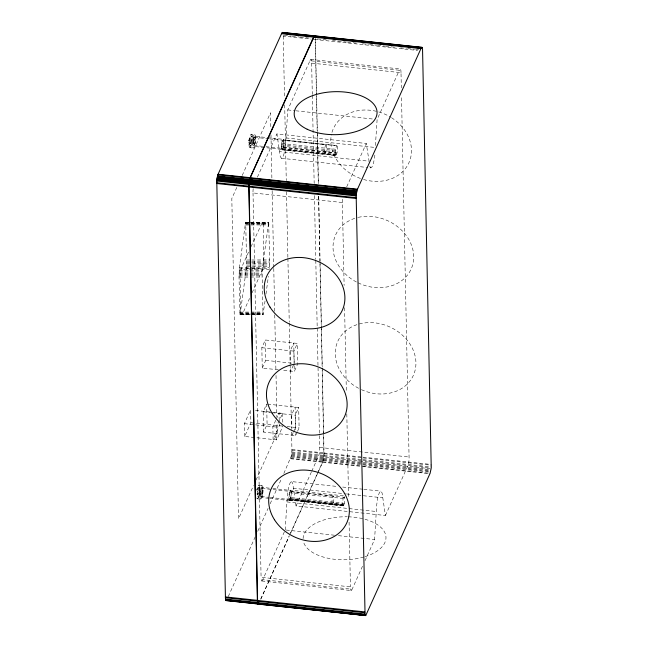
<?xml version="1.0" encoding="UTF-8"?>
<svg xmlns="http://www.w3.org/2000/svg" width="648" height="648" viewBox="0 0 648 648"><rect width="100%" height="100%" fill="white"/><g stroke="black" fill="none" stroke-linecap="round" stroke-linejoin="round"><path stroke-width="0.49" stroke-dasharray="3.24 2.43" d="M250.063 314.604L240.011 314.523L239.015 277.109L239.525 266.709L245.422 223.268L245.722 222.475L249.707 222.45M240.1 314.653L246.645 266.328L245.722 222.475M265.048 300.947L263.015 314.539L262.092 270.678L268.637 222.353L269.722 259.897L269.309 269.471L239.25 269.609M249.213 141.005L249.731 137.619A6.691 1.377 -83.9 0 1 251.278 134.193L254.842 134.573L255.45 135.448A6.869 1.409 -83.9 0 1 255.571 141.272L255.053 144.658A6.691 1.377 -83.9 0 1 253.506 148.084C250.128 146.975 245.965 140.6 251.489 139.409C253.943 137.53 249.448 138.259 248.921 139.976C248.038 144.164 251.853 143.087 252.161 138.065M281.661 147.355L282.115 142.487L283.265 139.814L336.879 145.557L337.349 146.14A5.127 1.053 -83.9 0 1 337.308 151.737L335.939 155.585L282.326 149.85L281.661 147.355L335.275 153.09L335.939 155.585M400.999 72.681A5.994 1.231 -83.9 0 0 399.338 70.259L309.979 60.718L287.761 109.925L285.63 144.666L284.585 151.438A13.381 2.746 -83.9 0 1 281.483 158.298L280.26 156.541L276.923 133.925L366.282 143.483L369.085 161.198L279.725 151.64M285.217 529.951L287.356 495.21L288.392 488.438A13.381 2.746 -83.9 0 1 291.495 481.577L337.681 486.518M335.275 153.09L335.729 148.222L336.879 145.557M365.01 560.698L374.576 539.509L376.707 504.768L377.752 497.996A13.381 2.746 -83.9 0 1 380.846 491.135L382.069 492.893L385.414 515.508L296.055 505.95L292.718 483.327L291.495 481.577M283.848 473.453L291.47 455.601L291.94 450.263L291.487 429.284M317.528 473.202L322.72 461.765L323.919 455.406L322.194 370.049M318.516 471.436L322.874 461.838L324.081 455.479L322.307 368.08M248.638 140.778L250.185 137.336L254.842 134.573A6.691 1.377 -83.9 0 0 253.295 138L252.769 141.386A6.869 1.409 -83.9 0 0 252.89 147.209L253.166 147.866M375.411 145.484L377.12 119.483L399.338 70.276M251.797 142.641L252.015 140.891A6.869 1.409 -83.9 0 0 251.894 135.067L251.278 134.193M281.58 144.415L281.969 141.88A5.014 1.029 -83.9 0 1 283.136 139.304L283.589 139.96A5.152 1.061 -83.9 0 1 283.686 144.326L283.289 146.869A5.014 1.029 -83.9 0 1 282.131 149.437L265.445 147.655M259.159 493.752L259.378 491.994A6.869 1.409 -83.9 0 0 259.257 486.178L258.649 485.295A6.691 1.377 -83.9 0 0 257.102 488.73L256.802 490.358M374.876 155.099L373.937 161.004A13.381 2.746 -83.9 0 1 370.842 167.856L368.834 167.646M265.98 294.062L268.377 276.356M252.08 138.048L252.104 139.215M256.924 493.574L257.321 493.873C257.564 497.664 261.914 485.336 256.794 490.423M259.443 489.159L259.548 490.334L256.819 491.589M282.326 149.85L283.694 146.002A5.127 1.053 -83.9 0 0 283.735 140.405L283.265 139.814M343.27 505.894L342.598 503.545L343.1 498.474A5.014 1.029 -83.9 0 1 344.258 495.906L290.644 490.163A5.014 1.029 -83.9 0 0 289.486 492.739L288.984 497.802L289.656 500.159L343.27 505.894L344.647 502.24L344.72 496.562M289.656 500.159L291.195 495.194L291.244 491.621L290.644 490.163M248.662 142.236L250.055 143.937L252.185 139.223M236.804 187.442L231.814 198.507L238.529 518.756L253.514 485.579M242.214 175.462L270.508 112.801L270.824 127.956M257.361 177.252L276.923 133.925M248.54 252.137L241.599 267.519L240.116 274.606L240.683 312.117L241.55 314.628L242.579 313.851L249.521 298.485M250.995 246.71L262.302 222.491L263.501 224.929L263.833 264.181L262.586 269.552L251.967 293.058M278.276 369.789L262.262 368.08L261.833 347.701L265.316 339.989L297.335 343.416L297.764 363.795L294.281 371.507L281.888 370.178M262.262 368.08L265.745 360.369L265.316 339.989M346.721 186.818L366.282 143.483M244.669 436.452L244.393 423.646L250.59 409.933L250.857 422.739L244.669 436.452L276.688 439.879L282.876 426.165M263.606 432.127L263.177 411.747L266.66 404.036L267.089 424.416L263.606 432.127L295.626 435.553L297.173 432.127M294.135 364.711L293.852 351.127L297.335 343.416M293.431 365.124L290.725 371.126L290.644 367.246M275.748 420.293L272.857 426.692L273.124 439.498L279.32 425.785L279.28 423.816M276.161 419.378L279.045 412.979L279.191 419.872M276.688 439.879L276.413 427.073L282.609 413.359L273.602 412.395M256.009 480.047L277.231 433.05L276.996 421.937M256.948 494.74L257.345 495.04L259.524 489.167M295.504 429.729L295.196 415.174L298.679 407.462L267.64 404.141M293.228 432.605L292.07 435.173L292.005 432.265M293.617 431.746L295.553 427.461L295.124 407.082L291.641 414.793L291.924 428.385M297.562 431.268L299.109 427.842L298.679 407.462M228.266 596.549L255.231 536.836M257.718 531.328L268.086 508.356M270.159 503.763L281.362 478.961M284.383 531.789L262.756 579.701L352.115 589.259L362.929 565.307M296.055 505.95L311.291 472.206M311.696 471.299L318.29 456.71A5.994 1.231 -83.9 0 0 319.707 447.476L318.014 366.541M260.707 599.06L289.324 535.669M289.737 534.754L317.115 474.125M260.852 599.149L289.057 536.674M290.717 532.996L318.103 472.36M385.414 515.508L407.641 466.268A5.994 1.231 -83.9 0 0 409.066 457.034L401.493 95.936M256.754 489.515L260.439 486.421L262.205 485.676L262.821 486.559A6.869 1.409 -83.9 0 1 262.942 492.375L262.416 495.76A6.691 1.377 -83.9 0 1 260.869 499.195L257.313 498.814L256.697 497.931M250.703 222.442L268.637 222.353M245.624 222.539L249.796 222.58M250.606 222.515L268.726 222.483M245.519 222.807L249.877 222.912M250.873 222.904L268.807 222.807M245.422 223.268L247.415 223.26M251.4 223.236L268.329 223.155M245.965 223.447L249.95 223.422M250.946 223.422L268.88 223.325M246.021 224.135L250.006 224.119M251.003 224.111L268.936 224.022M246.07 224.994L250.055 224.969M251.051 224.961L268.985 224.872M246.807 260.018L250.792 259.994M251.789 259.994L269.722 259.897M246.807 261.225L250.792 261.209M251.789 261.201L269.714 261.112M246.783 262.497L250.768 262.472M251.764 262.472L269.698 262.375M246.75 263.793L269.665 263.671M246.702 265.081L269.617 264.959M246.645 266.328L269.56 266.215M239.428 267.535L269.487 267.397M239.331 268.515L249.294 268.458M250.29 268.458L262.246 268.394M246.483 268.612L269.398 268.491M239.177 270.799L249.14 270.743M250.136 270.743L262.092 270.678M239.112 272.047L249.075 271.998M250.071 271.99L262.027 271.933M239.063 273.334L249.026 273.286M250.023 273.278L261.978 273.221M239.031 274.631L248.994 274.582M249.99 274.574L261.946 274.509M239.015 275.894L261.93 275.781M239.015 277.109L261.93 276.988M239.752 312.134L262.667 312.02M239.792 312.984L262.707 312.871M239.857 313.681L249.82 313.632M250.816 313.624L262.772 313.559M240.4 313.859L263.315 313.737M239.93 314.199L249.893 314.142M250.889 314.142L262.845 314.078M240.295 314.312L263.209 314.199M240.011 314.523L250.16 314.531M250.97 314.466L263.112 314.466M251.06 314.596L263.015 314.539M284.237 35.373L291.244 36.126M292.24 36.231L299.246 36.985M300.243 37.09L311.251 38.264M317.415 38.929L328.439 40.103M332.448 40.532L346.478 42.039M347.482 42.144L358.506 43.327M362.516 43.756L368.526 44.396M369.53 44.501L376.545 45.255M377.541 45.36L384.564 46.113M385.56 46.219L396.584 47.401M400.594 47.831L406.604 48.47M407.608 48.576L414.623 49.329M415.627 49.434L418.632 49.758M283.233 35.267L283.241 36.094L311.259 39.091M312.255 39.196L315.26 39.52L317.228 133.52M315.414 38.71L315.414 39.536L417.636 50.471M310.813 59.422L400.359 69.004M309.979 60.693A5.994 1.231 -83.9 0 1 311.639 63.123L401.007 72.673L401.323 87.845M287.761 109.925L294.791 110.678M295.796 110.784L373.102 119.054M285.922 137.919L375.273 147.485M264.465 147.55L253.668 146.391L253.214 145.735A5.152 1.061 -83.9 0 1 253.117 141.369L253.514 138.834A5.014 1.029 -83.9 0 1 254.672 136.258L283.136 139.304M282.974 140.033L336.587 145.768M254.51 137.287L268.588 138.793M269.6 138.899L325.912 144.925M281.937 143.508L335.551 149.251M281.775 144.82L335.389 150.563M281.678 146.132L335.291 151.867M283.484 147.274L337.098 153.017M253.83 145.403L264.886 146.586M265.899 146.691L335.34 154.135M282.917 149.145L336.531 154.888M281.864 149.194L335.478 154.929M282.066 149.688L335.68 155.423M249.334 146.829L249.95 147.703L253.506 148.084M281.483 158.298L367.829 167.532M253.19 188.641A5.994 1.231 -83.9 0 0 253.028 192.942L342.379 202.524L344.12 285.46M261.833 347.701L293.852 351.127M265.745 360.369L293.228 363.309M255.498 410.459L270.216 412.031M263.177 411.747L271.034 412.59M272.014 412.695L295.196 415.174M250.857 422.739L283.095 426.125M287.105 426.554L299.109 427.842M244.393 423.646L276.413 427.073M319.715 447.452L409.066 457.018M291.908 449.501L323.927 452.928M324.089 453.001L362.167 457.075M363.172 457.18L431.317 464.47M291.94 450.263L323.959 453.689M324.122 453.762L362.2 457.836M363.204 457.942L431.349 465.232M291.908 451.98L323.919 455.406M324.081 455.479L362.167 459.554M363.164 459.659L431.309 466.957M291.835 452.895L323.854 456.322M324.016 456.395L362.094 460.469M363.099 460.574L430.24 467.759M291.738 453.819L430.142 468.682M291.616 454.726L323.636 458.152M323.798 458.225L431.025 469.695M291.47 455.601L323.482 459.027M323.644 459.092L430.871 470.57M291.292 456.419L323.312 459.845M323.474 459.91L430.701 471.388M291.106 457.156L323.125 460.582M323.287 460.647L362.37 464.835M363.374 464.94L429.511 472.019M290.701 458.339L322.72 461.765M322.874 461.838L361.957 466.017M362.961 466.123L430.102 473.307M290.482 458.752L322.502 462.178M322.664 462.251L429.891 473.72M342.695 487.053L362.775 489.208M363.779 489.313L380.846 491.135M293.252 488.236L345.457 493.825M346.461 493.93L382.612 497.794M258.649 485.295L262.205 485.676A6.691 1.377 -83.9 0 0 260.658 489.11L260.14 492.496A6.869 1.409 -83.9 0 0 260.261 498.312L260.869 499.195M268.888 498.344L261.039 497.502L260.577 496.846A5.152 1.061 -83.9 0 1 260.488 492.48L260.877 489.937A5.014 1.029 -83.9 0 1 262.035 487.369L271.852 488.422M272.832 488.527L290.498 490.415L290.96 491.071A5.152 1.061 -83.9 0 1 291.049 495.437L290.66 497.98A5.014 1.029 -83.9 0 1 289.494 500.548L269.868 498.45M261.881 488.39L333.283 496.036M291.244 491.621L344.858 497.356M289.486 492.739L343.1 498.474M290.814 497.591L344.428 503.326M290.547 498.644L344.161 504.379M289.057 498.709L342.671 504.444M290.247 499.462L343.861 505.197M261.193 496.506L269.236 497.372M270.24 497.478L342.808 505.238M289.948 499.973L343.562 505.715M289.397 499.997L343.011 505.74M287.056 501.949L376.415 511.515M286.222 530.056L334.417 535.216M338.426 535.645L374.576 539.509M253.02 192.958L261.087 577.303L350.438 586.869A5.994 1.231 -83.9 0 0 352.115 589.283M261.735 580.973L351.281 590.555M370.842 167.856L369.619 166.107M282.131 149.437L281.669 148.781M254.672 136.258L255.134 136.914A5.152 1.061 -83.9 0 1 255.223 141.28L254.834 143.824A5.014 1.029 -83.9 0 1 253.668 146.391M289.494 500.548L289.04 499.892A5.152 1.061 -83.9 0 1 288.951 495.526L289.34 492.982A5.014 1.029 -83.9 0 1 290.498 490.415M262.035 487.369L262.497 488.025A5.152 1.061 -83.9 0 1 262.586 492.391L262.197 494.934A5.014 1.029 -83.9 0 1 261.039 497.502M260.528 498.976L256.843 495.558M249.974 143.929L249.95 142.763L250.055 143.937M344.582 307.711L346.348 391.659M346.81 413.91L348.592 498.871M349.086 522.134L350.438 586.869M315.414 39.536L317.342 131.528M317.366 132.54L318.452 184.097M318.703 196.223L320.063 260.925M320.08 261.938L321.416 325.62M321.44 326.632L322.283 367.068M317.253 134.533L318.29 184.056M318.541 196.19L319.942 262.902M319.966 263.914L321.303 327.588M321.319 328.601L322.169 369.036M311.648 63.115L312.304 94.462M312.328 95.475L314.175 183.473M314.426 195.607L315.762 259.33M315.787 260.342L317.188 327.094M317.212 328.107L317.99 365.529M294.184 362.443L293.779 343.035L290.296 350.746L290.563 363.358M294.16 365.683L294.281 371.507M295.585 433.617L295.626 435.553M283.241 36.094L284.529 97.751M284.683 104.822L286.27 180.63M286.505 191.751L287.882 257.45M287.906 258.463L289.243 322.145M289.259 323.158L290.11 363.585M290.134 364.597L291.462 428.279M282.609 413.359L282.852 425.185M270.977 135.027L271.909 179.48M272.144 190.593L273.756 267.373M273.772 268.377L274.728 313.843M274.752 314.855L275.935 371.426M276.024 375.467L276.89 416.891M315.252 38.694L315.26 39.52M348.211 516.804A41.448 21.497 -1.2 0 1 385.082 533.199A41.448 21.497 -1.2 0 1 364.646 556.77M363.779 557.021A41.448 21.497 -1.2 0 1 303.637 542.352M303.102 538.626A41.448 21.497 -1.2 0 1 347.223 516.78M358.223 217.372A41.448 34.409 24.3 0 1 413.708 257.418A41.448 34.409 24.3 0 1 357.275 282.439M356.4 281.985A41.448 34.409 24.3 0 1 333.023 246.629A41.448 34.409 24.3 0 1 357.242 217.615M358.627 388.29A41.448 34.409 24.3 0 1 352.115 326.665A41.448 34.409 24.3 0 1 415.716 359.527A41.448 34.409 24.3 0 1 359.51 388.743M391.489 117.685A41.448 34.409 24.3 0 1 408.515 163.612A41.448 34.409 24.3 0 1 361.414 178.808M360.491 178.484A41.448 34.409 24.3 0 1 331.484 134.298M331.979 132.362A41.448 34.409 24.3 0 1 390.663 117.175M325.013 152.985A4.123 0.851 -83.9 0 1 324.826 148.206A4.123 0.851 -83.9 0 1 326.155 144.917M326.13 144.982A4.123 0.851 -83.9 0 1 326.317 149.761A4.123 0.851 -83.9 0 1 324.988 153.041M251.732 143.37A4.755 0.98 -83.9 0 1 250.63 145.808L250.193 145.184A4.884 1.004 -83.9 0 1 250.112 141.037L250.484 138.632A4.755 0.98 -83.9 0 1 251.578 136.193L252.015 136.817A4.876 1.004 -83.9 0 1 251.951 142.204L251.497 144.277A6.691 1.377 -83.9 0 1 249.95 147.703M260.755 491.775A4.123 0.851 -83.9 0 1 262.084 488.438A4.123 0.851 -83.9 0 1 262.286 493.209A4.123 0.851 -83.9 0 1 260.958 496.514M260.982 496.457A4.123 0.851 -83.9 0 1 260.779 491.71M259.095 494.473A4.755 0.98 -83.9 0 1 257.993 496.911L257.564 496.287A4.884 1.004 -83.9 0 1 257.475 492.148L257.847 489.742A4.755 0.98 -83.9 0 1 258.949 487.304L259.386 487.928A4.876 1.004 -83.9 0 1 259.313 493.314L258.86 495.38A6.691 1.377 -83.9 0 1 257.313 498.814M249.278 146.95A6.869 1.409 -83.9 0 1 249.156 141.126M281.629 148.878A5.152 1.061 -83.9 0 1 281.54 144.512M262.756 579.717A5.994 1.231 -83.9 0 1 261.087 577.295M342.387 202.5A5.994 1.231 -83.9 0 1 342.549 198.207M253.425 140.559A4.123 0.851 -83.9 0 0 253.611 145.346A4.123 0.851 -83.9 0 0 254.915 142.123A4.123 0.851 -83.9 0 0 254.729 137.336A4.123 0.851 -83.9 0 0 253.425 140.559M253.741 140.932A2.276 0.47 -83.9 0 0 253.846 143.573A2.228 0.462 -83.9 0 0 254.591 141.734A2.276 0.47 -83.9 0 0 254.478 139.109A2.276 0.47 -83.9 0 0 253.741 140.932M333.299 502.791A4.123 0.851 -83.9 0 0 333.493 496.085A4.123 0.851 -83.9 0 0 331.979 501.479A4.123 0.851 -83.9 0 0 333.299 502.791M261.735 493.93A2.276 0.47 -83.9 0 0 261.841 490.228A2.276 0.47 -83.9 0 0 261.006 493.201A2.276 0.47 -83.9 0 0 261.735 493.93"/><path stroke-width="0.97" d="M282.398 32.4L421.994 47.336L422.536 48.778L431.244 467.864L430.102 473.307L365.788 615.479L226.006 600.583L225.464 599.141L216.756 180.103L217.898 174.66L281.775 33.178L282.763 32.578M258.001 603.944L257.377 601.158L248.775 183.53L249.917 178.087L313.794 36.604L314.782 36.005M365.788 615.479L257.847 603.644L257.629 602.664L248.921 183.578L250.063 178.135L314.377 35.964M365.075 615.122L356.149 195.048L357.291 189.613L421.184 48.098L421.994 47.336M258.981 603.345L258.026 604.009M257.855 603.847L258.414 603.904L225.836 600.421M314.418 35.826L314.936 36.029M282.196 32.522L422.164 47.498M284.909 33.097L287.915 33.413M290.911 33.736L293.917 34.06M296.922 34.376L299.919 34.7M303.92 35.13L305.921 35.34M308.926 35.664L311.923 35.988M315.09 36.32L318.095 36.644M322.105 37.074L324.105 37.292M327.11 37.608L330.116 37.932M333.129 38.256L336.134 38.58M340.143 39.002L342.144 39.22M346.154 39.65L348.154 39.86M351.167 40.184L354.173 40.508M358.182 40.937L360.183 41.148M364.192 41.577L366.193 41.796M369.206 42.112L372.211 42.436M376.221 42.865L378.221 43.084M382.231 43.513L384.232 43.724M388.241 44.153L390.25 44.364M394.259 44.793L396.26 45.012M400.27 45.441L402.27 45.652M406.28 46.081L408.289 46.3M412.29 46.729L414.299 46.94M418.308 47.369L420.309 47.588M281.775 33.178L313.794 36.604M313.956 36.62L421.184 48.098M281.572 33.696L313.583 37.122M313.745 37.139L420.973 48.616M218.109 174.247L250.128 177.674M250.274 177.722L357.502 189.192M217.898 174.66L249.917 178.087M250.063 178.135L357.291 189.613M217.485 175.843L249.504 179.269M249.65 179.318L356.878 190.796M217.299 176.588L249.318 180.014M249.464 180.055L356.692 191.533M217.129 177.398L249.148 180.824M249.294 180.873L356.522 192.351M216.975 178.273L248.994 181.699M249.14 181.748L356.368 193.226M216.853 179.18L248.873 182.606M249.018 182.655L356.246 194.133M216.756 180.103L248.775 183.53M248.921 183.578L356.149 195.048M216.691 181.019L248.711 184.445M248.856 184.494L356.084 195.963M216.651 182.736L248.67 186.162M248.816 186.211L356.044 197.681M216.683 183.497L248.702 186.924M248.848 186.972L356.076 198.45M225.358 596.913L257.377 600.34M257.523 600.437L364.751 611.906M225.358 597.731L257.377 601.158M257.523 601.255L364.751 612.733M225.464 599.141L257.483 602.567M257.629 602.664L364.856 614.142M225.561 599.692L257.58 603.118M257.726 603.215L364.954 614.693M225.682 600.121L257.702 603.547M258.171 604.106L365.585 615.6M272.233 413.416A41.448 34.409 24.3 0 0 342.104 420.892A41.448 34.409 24.3 0 0 306.05 364.006A41.448 34.409 24.3 0 0 272.233 413.416M307.217 129.26A41.448 21.497 -1.2 0 0 375.962 117.482A41.448 21.497 -1.2 0 0 323.692 92.761A41.448 21.497 -1.2 0 0 307.217 129.26M274.469 519.72A41.448 34.409 24.3 0 0 344.331 527.197A41.448 34.409 24.3 0 0 308.286 470.31A41.448 34.409 24.3 0 0 274.469 519.72M270.005 307.12A41.448 34.409 24.3 0 0 339.868 314.596A41.448 34.409 24.3 0 0 303.823 257.702A41.448 34.409 24.3 0 0 270.005 307.12"/></g></svg>
